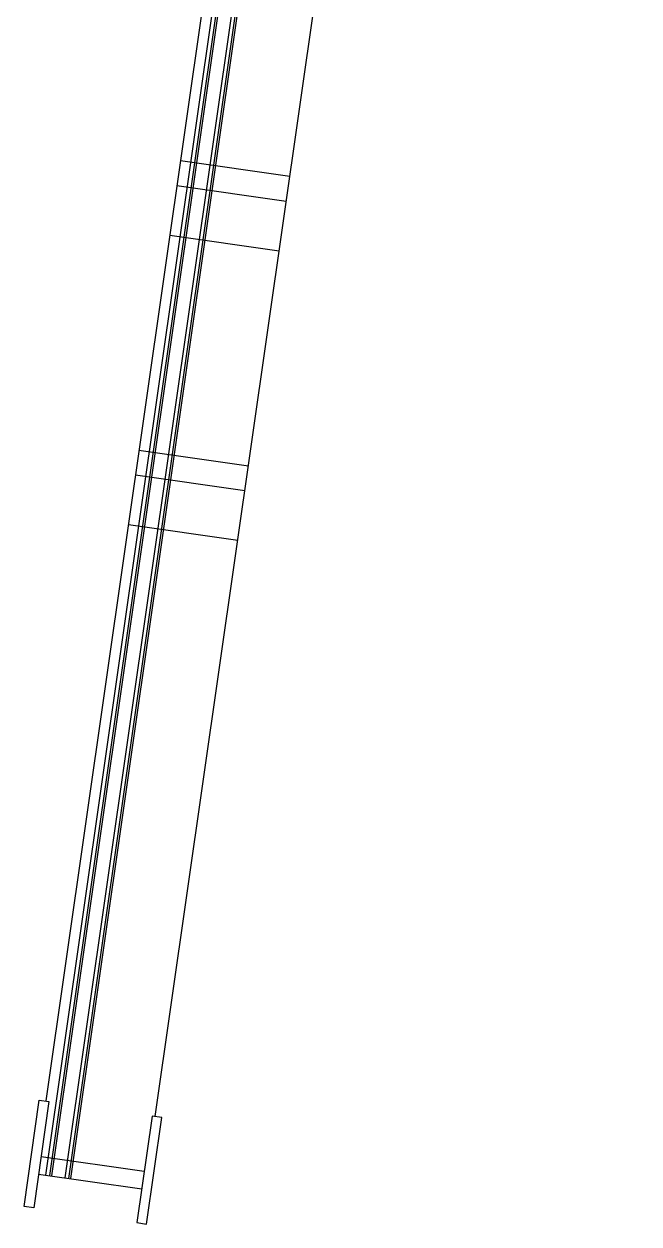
# Model space of a CAD drawing. Header units: millimetres. Extents: x -361192058 to 101130107379, y -14071650034 to 19218552450.
# Drawn here: x -136954.2 to -136932.48, y 43161.44 to 43203.86 of the extents above; entities that cross this region are included whole.
import ezdxf
from ezdxf.enums import TextEntityAlignment as Align

# ---------------------------------------------------------------- set-up
doc = ezdxf.new("R2010")
doc.units = ezdxf.units.MM
doc.header["$LTSCALE"] = 0.5
doc.layers.add('02', color=2, linetype='Continuous')
doc.layers.add('MOBIL-I', color=251, linetype='Continuous')
doc.styles.get("Standard").update_dxf_attribs({"font": 'txt.shx', "height": 0.12})

# ---------------------------------------------------------------- blocks, each defined once
blk = doc.blocks.new('CamaSolteiroP_20')
for p, q in [((-37.72, 0), (37.72, 0)), ((-37.72, -1), (37.72, -1)), ((-37.72, -2), (37.72, -2)), ((-40, -185.906), (-40, -4.094)), ((-39, -30), (-39, -4.094)), ((39, -4.094), (39, -30)), ((40, -4.094), (40, -185.906)), ((-40, -30), (40, -30)), ((37.72, -189), (-37.72, -189)), ((37.72, -190), (-37.72, -190))]:
    blk.add_line(p, q)
at = {"color": 8}
for p, q in [((28.356, -36.987), (28.356, -190)), ((29.754, -36.987), (29.754, -190)), ((32.55, -36.987), (32.55, -190)), ((18.563, -39.589), (18.563, -190)), ((15.767, -41.863), (15.767, -190)), ((14.369, -42.495), (14.369, -190)), ((40, -132.927), (-40, -132.927)), ((40, -134.325), (-40, -134.325)), ((40, -137.121), (-40, -137.121)), ((40, -149.238), (-40, -149.238)), ((40, -150.636), (-40, -150.636)), ((40, -153.432), (-40, -153.432))]:
    blk.add_line(p, q, dxfattribs=at)
for points in [[(-44.817, -4.094), (-37.72, -4.094), (-37.72, 1.904), (-44.817, 1.904)], [(44.817, -4.094), (37.72, -4.094), (37.72, 1.904), (44.817, 1.904)], [(-44.817, -185.906), (-37.72, -185.906), (-37.72, -191.904), (-44.817, -191.904)], [(44.817, -185.906), (37.72, -185.906), (37.72, -191.904), (44.817, -191.904)]]:
    blk.add_lwpolyline(points, close=True)
for centre, radius, start, end in [((-4.53, -117.969), 114.438, 76.90553, 102.62157), ((-69.404, -20.585), 42.352, 347.15613, 19.71749), ((54.911, -21.368), 36.661, 156.08622, 193.69625), ((34.46, -71.382), 35.546, 81.0342, 186.02657), ((31.921, -2.064), 80.079, 206.0885, 245.81296)]:
    blk.add_arc(centre, radius, start, end)
for centre, radius, start, end in [((35.508, -33.244), 44.851, 139.88355, 175.85278), ((2.003, -15.402), 23.738, 154.58537, 219.15542), ((21.798, -77.109), 42.73, 106.91454, 138.56438)]:
    blk.add_arc(centre, radius, start, end, dxfattribs=at)
blk = doc.blocks.new('APROVADO QUADRA 21.2 MBVII')
at = {"layer": 'MOBIL-I', "color": 8, "lineweight": 18, "xscale": -0.01066999999966356, "yscale": 0.01067000000011831, "zscale": 0.01067, "rotation": 270.0000022437301}
blk.add_blockref('CamaSolteiroP_20', (4487.59612, 2465.2284), dxfattribs=at)
at = {"color": 0, "lineweight": 13, "flags": 8}
for p in [(4700.72466, 2280.11253), (4699.57379, 2277.89641), (4702.35456, 2276.19504), (4703.67224, 2274.08499), (4699.84447, 2272.21943), (4703.04882, 2270.13703), (4703.08775, 2267.98027), (4700.65234, 2261.52165), (4700.70074, 2257.15926)]:
    blk.add_attdef('NIVEL', p, '', height=0.075, dxfattribs=at)
for rotation, width, p in [(90, 0.8, (4700.82053, 2275.75208)), (270, 0.6, (4703.84367, 2274.90208)), (90, 0.8, (4701.55749, 2268.50208)), (180, 0.6, (4651.18166, 2236.19313))]:
    blk.add_attdef('$PORTA', text='', height=0.09, rotation=rotation, dxfattribs=dict(at, width=width)).set_placement(p, align=Align.MIDDLE)
for p in [(4654.176, 2240.46301), (4648.49901, 2240.19232), (4637.80123, 2239.38446), (4633.43884, 2239.33605), (4656.39211, 2239.31214), (4652.47462, 2237.68223), (4646.41661, 2236.98798), (4644.25985, 2236.94905), (4650.36457, 2236.36455)]:
    blk.add_attdef('NIVEL', p, '', height=0.075, rotation=270, dxfattribs=at)
at = {"color": 0, "lineweight": 13, "width": 0.8, "flags": 8}
for p in [(4652.03166, 2239.21627), (4644.78166, 2238.47931)]:
    blk.add_attdef('$PORTA', text='', height=0.09, dxfattribs=at).set_placement(p, align=Align.MIDDLE)

msp = doc.modelspace()

# ---------------------------------------------------------------- block references
at = {"layer": '02', "color": 0, "lineweight": 30, "xscale": -4.574818403918471, "yscale": -59.40450511825884, "zscale": 4.574818403918471, "rotation": 261.8606972171988}
msp.add_blockref('APROVADO QUADRA 21.2 MBVII', (5129.041, 2225.201), dxfattribs=at)

doc.saveas('drawing.dxf')
